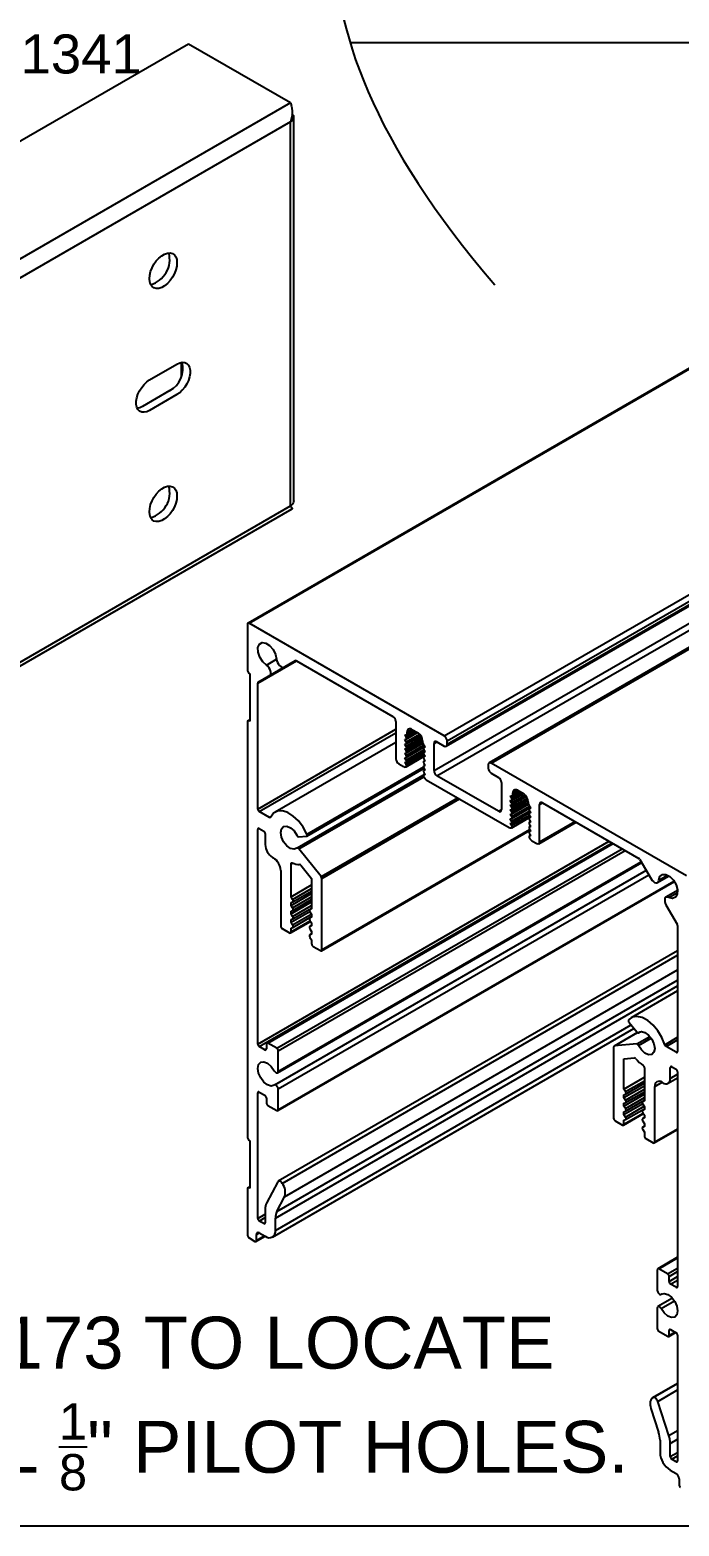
# Model space of a CAD drawing. Extents: x -3.7 to 16.1, y -12.1 to 0.
# Drawn here: x 8.12 to 11.25, y -12.12 to -4.92 of the extents above; entities that cross this region are included whole.
import ezdxf
from ezdxf import colors
from ezdxf.entities.mleader import LeaderData, LeaderLine
from ezdxf.math import Vec2, Vec3

# ---------------------------------------------------------------- set-up
doc = ezdxf.new("R2010")
doc.units = 0
doc.header["$LTSCALE"] = 0.5
doc.header["$MEASUREMENT"] = 0
for name, color, linetype in [('Dimension', 10, 'CONTINUOUS'), ('FAB DWG', 221, 'CONTINUOUS'), ('Housing', 150, 'CONTINUOUS'), ('WallMount Bracket', 190, 'CONTINUOUS')]:
    doc.layers.add(name, color=color, linetype=linetype)
doc.layers.add('Text-Unprinted', color=131, linetype='CONTINUOUS', plot=False)
doc.styles.get("Standard").update_dxf_attribs({"font": 'arial.ttf'})

msp = doc.modelspace()

# ---------------------------------------------------------------- linework, layer by layer
at = {"layer": 'Dimension', "transparency": 16777216}
msp.add_open_spline([(9.626234, -0.188676), (10.801584, -1.555626), (9.991842, -3.166314), (9.182099, -4.777003), (10.35745, -6.143953)], degree=3, dxfattribs=at)
at = {"layer": 'Housing', "linetype": 'Continuous', "lineweight": 25, "transparency": 16777216}
for p, q in [((12.941946, -5.595938), (9.168486, -7.773485)), ((9.173485, -7.77398), (12.946946, -5.596433)), ((10.113716, -8.316764), (13.887177, -6.139217)), ((10.123715, -8.366746), (13.897176, -6.189199)), ((10.127858, -8.341259), (13.901319, -6.163712)), ((10.127858, -8.357589), (13.901319, -6.180042)), ((10.06466, -8.484414), (13.838121, -6.306867)), ((10.078803, -8.508909), (13.852263, -6.331362)), ((14.103894, -6.269107), (10.330433, -8.446654)), ((10.340432, -8.447644), (14.113893, -6.270097)), ((9.166414, -7.778063), (9.166414, -8.003428)), ((10.113716, -8.316764), (9.173485, -7.77398)), ((9.215846, -8.0631), (9.402645, -7.955264)), ((9.217917, -8.058522), (9.398011, -7.954556)), ((9.25797, -7.976131), (9.306305, -7.948227)), ((9.271924, -8.027335), (9.397944, -7.954584)), ((9.34367, -7.985903), (9.397828, -7.954638)), ((9.34367, -7.985903), (9.397615, -7.954751)), ((9.402615, -7.955246), (9.866671, -8.22314)), ((9.173485, -8.015676), (9.177021, -8.017717)), ((9.177021, -8.017717), (9.177021, -8.246348)), ((9.215846, -8.669282), (9.215846, -8.0631)), ((9.217917, -8.058522), (9.271924, -8.027335)), ((9.166414, -8.248391), (9.166414, -10.252597)), ((9.177021, -8.238885), (9.168486, -8.243812)), ((9.173485, -8.244307), (9.177021, -8.242266)), ((9.177021, -8.246348), (9.173485, -8.244307)), ((9.215846, -8.669282), (9.880813, -8.285405)), ((9.880813, -8.247635), (9.880813, -8.427274)), ((9.935556, -8.298097), (9.957479, -8.285441)), ((9.957476, -8.285439), (9.987998, -8.303059)), ((9.222917, -8.681529), (9.880813, -8.301734)), ((9.880813, -8.348655), (9.298963, -8.68455)), ((9.923239, -8.313136), (9.933303, -8.310188)), ((9.929779, -8.323248), (9.923239, -8.313136)), ((9.923239, -8.335183), (9.929547, -8.333335)), ((9.929779, -8.345294), (9.923239, -8.335183)), ((9.923239, -8.357229), (9.929547, -8.355382)), ((9.929779, -8.367341), (9.923239, -8.357229)), ((9.929779, -8.323248), (9.976375, -8.296349)), ((9.929779, -8.345294), (9.994487, -8.307939)), ((9.929779, -8.367341), (10.005645, -8.323544)), ((9.929779, -8.389388), (10.009918, -8.343124)), ((9.930142, -8.355128), (10.000354, -8.314596)), ((9.930142, -8.399221), (10.010622, -8.352761)), ((9.930143, -8.333081), (9.985073, -8.30137)), ((9.930143, -8.377174), (10.00866, -8.331847)), ((9.933898, -8.309935), (9.966903, -8.290881)), ((9.935556, -8.306272), (9.96456, -8.289528)), ((9.935556, -8.306272), (9.935556, -8.298097)), ((10.009918, -8.341026), (10.009918, -8.3492)), ((10.012171, -8.355718), (10.022234, -8.370284)), ((10.06466, -8.353768), (10.078805, -8.345602)), ((10.06466, -8.484414), (10.06466, -8.353768)), ((10.078803, -8.345601), (10.113716, -8.365756)), ((10.127858, -8.357589), (10.127858, -8.341259)), ((9.923239, -8.379276), (9.929547, -8.377428)), ((9.929779, -8.389388), (9.923239, -8.379276)), ((9.923239, -8.401322), (9.929547, -8.399475)), ((9.929779, -8.411434), (9.923239, -8.401322)), ((9.923239, -8.423369), (9.929547, -8.421521)), ((9.929779, -8.433481), (9.923239, -8.423369)), ((9.929779, -8.411434), (10.016197, -8.361546)), ((9.929779, -8.433481), (10.016197, -8.383593)), ((9.929779, -8.455527), (10.016197, -8.405639)), ((9.930143, -8.421268), (10.021157, -8.368726)), ((9.930143, -8.443314), (10.021157, -8.390772)), ((9.930143, -8.465361), (10.021157, -8.412819)), ((10.021618, -8.369392), (10.015331, -8.373021)), ((10.021618, -8.391438), (10.015331, -8.395067)), ((10.021618, -8.413485), (10.015331, -8.417114)), ((10.015695, -8.372846), (10.021635, -8.369417)), ((10.022234, -8.370284), (10.015695, -8.372846)), ((10.015695, -8.394893), (10.021635, -8.391463)), ((10.022234, -8.392331), (10.015695, -8.394893)), ((10.015695, -8.416939), (10.021635, -8.41351)), ((10.022234, -8.414378), (10.015695, -8.416939)), ((10.015926, -8.383201), (10.022234, -8.392331)), ((10.015926, -8.427294), (10.022234, -8.436424)), ((10.015927, -8.405248), (10.022234, -8.414378)), ((10.021364, -8.501305), (9.404526, -8.857398)), ((9.451465, -8.799465), (10.017023, -8.472975)), ((9.452303, -8.789565), (10.013698, -8.465479)), ((9.894955, -8.451769), (9.918092, -8.465125)), ((9.923239, -8.445415), (9.929547, -8.443568)), ((9.929779, -8.455527), (9.923239, -8.445415)), ((9.927183, -8.466552), (9.929779, -8.465535)), ((10.021618, -8.435532), (10.015331, -8.439161)), ((10.021617, -8.457578), (10.015331, -8.461207)), ((10.021618, -8.479625), (10.015331, -8.483254)), ((10.021618, -8.501671), (10.015331, -8.5053)), ((10.015695, -8.438986), (10.021635, -8.435557)), ((10.022234, -8.436424), (10.015695, -8.438986)), ((10.015695, -8.461032), (10.021635, -8.457603)), ((10.022234, -8.458471), (10.015695, -8.461032)), ((10.015695, -8.483079), (10.021635, -8.47965)), ((10.022234, -8.480518), (10.015695, -8.483079)), ((10.015695, -8.505126), (10.021635, -8.501697)), ((10.022234, -8.502564), (10.015695, -8.505126)), ((10.015926, -8.449341), (10.022234, -8.458471)), ((10.015926, -8.471387), (10.022234, -8.480518)), ((10.015926, -8.493434), (10.022234, -8.502564)), ((10.32629, -8.455811), (10.32629, -8.472142)), ((11.280663, -8.990428), (10.340432, -8.447644)), ((10.340432, -8.496637), (10.375346, -8.516792)), ((9.413062, -8.861028), (10.014848, -8.513624)), ((10.015695, -8.515134), (10.018291, -8.519148)), ((10.027382, -8.528217), (10.426768, -8.758778)), ((10.375346, -8.6801), (10.078803, -8.508909)), ((10.389488, -8.541287), (10.389488, -8.671933)), ((9.520675, -8.994898), (10.178229, -8.6153)), ((9.52421, -9.00401), (10.18789, -8.620876)), ((10.431915, -8.606788), (10.441978, -8.60384)), ((10.438454, -8.6169), (10.431915, -8.606788)), ((10.431915, -8.628835), (10.438222, -8.626987)), ((10.438454, -8.638947), (10.431915, -8.628835)), ((10.438454, -8.6169), (10.48505, -8.590001)), ((10.438454, -8.638947), (10.503162, -8.601591)), ((10.438454, -8.660993), (10.514321, -8.617196)), ((10.438454, -8.68304), (10.518593, -8.636776)), ((10.438818, -8.626733), (10.493749, -8.595022)), ((10.438818, -8.64878), (10.509029, -8.608248)), ((10.438818, -8.670826), (10.517335, -8.625499)), ((10.438818, -8.692873), (10.519297, -8.646413)), ((10.442574, -8.603586), (10.475579, -8.584533)), ((10.444231, -8.591749), (10.466155, -8.579093)), ((10.444231, -8.599924), (10.473235, -8.58318)), ((10.444231, -8.599924), (10.444231, -8.591749)), ((10.466151, -8.579091), (10.496673, -8.596711)), ((10.518593, -8.634678), (10.518593, -8.642852)), ((10.573336, -8.64742), (10.58748, -8.639254)), ((10.587478, -8.639253), (11.051534, -8.907147)), ((9.27134, -8.709483), (9.222917, -8.681529)), ((9.27134, -8.709483), (9.279712, -8.70465)), ((10.375346, -8.6801), (10.389488, -8.671936)), ((10.431915, -8.650881), (10.438222, -8.649034)), ((10.438454, -8.660993), (10.431915, -8.650881)), ((10.431915, -8.672928), (10.438222, -8.67108)), ((10.438454, -8.68304), (10.431915, -8.672928)), ((10.431915, -8.694974), (10.438223, -8.693127)), ((10.438454, -8.705086), (10.431915, -8.694974)), ((10.431915, -8.717021), (10.438222, -8.715173)), ((10.438454, -8.727133), (10.431915, -8.717021)), ((10.438454, -8.705086), (10.524873, -8.655198)), ((10.438454, -8.727133), (10.524873, -8.677245)), ((10.438454, -8.749179), (10.524873, -8.699291)), ((10.438818, -8.71492), (10.529833, -8.662378)), ((10.438818, -8.736966), (10.529833, -8.684424)), ((10.438818, -8.759013), (10.529833, -8.706471)), ((10.520846, -8.64937), (10.53091, -8.663936)), ((10.530293, -8.663044), (10.524006, -8.666673)), ((10.530293, -8.707137), (10.524006, -8.710766)), ((10.530293, -8.68509), (10.524007, -8.688719)), ((10.52437, -8.666498), (10.53031, -8.663069)), ((10.53091, -8.663936), (10.52437, -8.666498)), ((10.52437, -8.688545), (10.53031, -8.685115)), ((10.53091, -8.685983), (10.52437, -8.688545)), ((10.52437, -8.710591), (10.53031, -8.707162)), ((10.53091, -8.70803), (10.52437, -8.710591)), ((10.524602, -8.676853), (10.53091, -8.685983)), ((10.524602, -8.698899), (10.53091, -8.70803)), ((10.573336, -8.827059), (10.573336, -8.64742)), ((9.215842, -8.767264), (9.222915, -8.763181)), ((9.215842, -9.801188), (9.215842, -8.767264)), ((9.222913, -8.763181), (9.244196, -8.775467)), ((9.251267, -8.787714), (9.251267, -8.840789)), ((9.522139, -9.351598), (10.528478, -8.77065)), ((9.52421, -9.347019), (10.526808, -8.768232)), ((10.431915, -8.739068), (10.438223, -8.73722)), ((10.438454, -8.749179), (10.431915, -8.739068)), ((10.435858, -8.760204), (10.438454, -8.759187)), ((10.530293, -8.75123), (10.524006, -8.754859)), ((10.530293, -8.729184), (10.524007, -8.732813)), ((10.530293, -8.773277), (10.524007, -8.776906)), ((10.52437, -8.732638), (10.53031, -8.729209)), ((10.53091, -8.730076), (10.52437, -8.732638)), ((10.52437, -8.754684), (10.53031, -8.751255)), ((10.53091, -8.752123), (10.52437, -8.754684)), ((10.52437, -8.776731), (10.53031, -8.773302)), ((10.53091, -8.77417), (10.52437, -8.776731)), ((10.524602, -8.720946), (10.53091, -8.730076)), ((10.524602, -8.742993), (10.53091, -8.752123)), ((10.524602, -8.765039), (10.53091, -8.77417)), ((10.524602, -8.787086), (10.53091, -8.796216)), ((10.569193, -8.836216), (10.748929, -8.732457)), ((10.573336, -8.827059), (10.743069, -8.729074)), ((9.215842, -9.801188), (10.908035, -8.824306)), ((9.222913, -9.813436), (10.922178, -8.832471)), ((10.924917, -8.834052), (9.258879, -9.795835)), ((9.263879, -9.796331), (10.927845, -8.835743)), ((9.306756, -9.821083), (10.970723, -8.860496)), ((9.413062, -8.803219), (9.450001, -8.799917)), ((9.520675, -8.994898), (9.413062, -8.861028)), ((10.530293, -8.795323), (10.524007, -8.798952)), ((10.52437, -8.798778), (10.53031, -8.795348)), ((10.53091, -8.796216), (10.52437, -8.798778)), ((10.52437, -8.808786), (10.526966, -8.8128)), ((10.536057, -8.821869), (10.559194, -8.835226)), ((9.286622, -8.902027), (9.290865, -8.904476)), ((9.31072, -9.939929), (11.06505, -8.927176)), ((9.313827, -9.833331), (10.984866, -8.86866)), ((9.313827, -9.933062), (11.062853, -8.92337)), ((9.375718, -8.933346), (9.382856, -8.929225)), ((9.375718, -9.092272), (9.375718, -8.933346)), ((11.056534, -8.912425), (11.110478, -9.005859)), ((11.086662, -8.964608), (9.295721, -9.998496)), ((9.313827, -10.017609), (11.099464, -8.986783)), ((9.32622, -8.965713), (9.32622, -9.232722)), ((9.423744, -8.940317), (9.474713, -9.003722)), ((9.474713, -9.003722), (9.474713, -9.149421)), ((9.52421, -9.347019), (9.52421, -9.00401)), ((11.141477, -9.023756), (11.197297, -8.991531)), ((11.147844, -9.011317), (11.189801, -8.987095)), ((9.311756, -10.121919), (11.222678, -9.018767)), ((9.313827, -10.11734), (11.221077, -9.016308)), ((9.375718, -9.092272), (9.474713, -9.035124)), ((9.375718, -9.133099), (9.474713, -9.075951)), ((9.383588, -9.104442), (9.474713, -9.051837)), ((9.384042, -9.116734), (9.474713, -9.064391)), ((11.238036, -9.062111), (11.182226, -9.094329)), ((11.196178, -9.095035), (11.238127, -9.070818)), ((9.383588, -9.104442), (9.375718, -9.092272)), ((9.375718, -9.173926), (9.474713, -9.116778)), ((9.375718, -9.120035), (9.383588, -9.116952)), ((9.375718, -9.133099), (9.375718, -9.120035)), ((9.383588, -9.145269), (9.375718, -9.133099)), ((9.383588, -9.145269), (9.474713, -9.092664)), ((9.383588, -9.186096), (9.474713, -9.133491)), ((9.384042, -9.157561), (9.474713, -9.105218)), ((9.384042, -9.198388), (9.474713, -9.146045)), ((9.474713, -9.147916), (9.466388, -9.152722)), ((9.466842, -9.152504), (9.474713, -9.14796)), ((9.474713, -9.149421), (9.466842, -9.152504)), ((11.182225, -9.130128), (11.236178, -9.223578)), ((9.373646, -9.265875), (9.469777, -9.210379)), ((9.375718, -9.160862), (9.383588, -9.157779)), ((9.375718, -9.173926), (9.375718, -9.160862)), ((9.375718, -9.214753), (9.465648, -9.162838)), ((9.383588, -9.186096), (9.375718, -9.173926)), ((9.375718, -9.201689), (9.383588, -9.198606)), ((9.375718, -9.214753), (9.375718, -9.201689)), ((9.375718, -9.261296), (9.468185, -9.207916)), ((9.383588, -9.226923), (9.375718, -9.214753)), ((9.383588, -9.226923), (9.473363, -9.175097)), ((9.384042, -9.239215), (9.474713, -9.186872)), ((9.474713, -9.188743), (9.466388, -9.193549)), ((9.466842, -9.165014), (9.474713, -9.177183)), ((9.466842, -9.193331), (9.474713, -9.188787)), ((9.474713, -9.190248), (9.466842, -9.193331)), ((9.466842, -9.205841), (9.474713, -9.21801)), ((9.474713, -9.177183), (9.474713, -9.190248)), ((9.474713, -9.21801), (9.474713, -9.231075)), ((9.333291, -9.244969), (9.368647, -9.26538)), ((9.375718, -9.242516), (9.383588, -9.239433)), ((9.375718, -9.261296), (9.375718, -9.242516)), ((9.474713, -9.22957), (9.466388, -9.234376)), ((9.474713, -9.270397), (9.466388, -9.275203)), ((9.466842, -9.234158), (9.474713, -9.229614)), ((9.474713, -9.231075), (9.466842, -9.234158)), ((9.466842, -9.246668), (9.474713, -9.258837)), ((9.466842, -9.274985), (9.474713, -9.270441)), ((9.474713, -9.271902), (9.466842, -9.274985)), ((9.466842, -9.287495), (9.474713, -9.299664)), ((9.474713, -9.258837), (9.474713, -9.271902)), ((11.238249, -9.230548), (11.238249, -9.83679)), ((11.238249, -9.351472), (9.314365, -10.462106)), ((9.474713, -9.299664), (9.474713, -9.318445)), ((9.481784, -9.330692), (9.517139, -9.351102)), ((9.333356, -10.472013), (11.238249, -9.372341)), ((9.307389, -10.60827), (11.238249, -9.493609)), ((9.344825, -10.537176), (11.238249, -9.444125)), ((9.300764, -10.638954), (11.238249, -9.520468)), ((11.238249, -9.544814), (11.013697, -9.674445)), ((9.286264, -10.730464), (11.027013, -9.725551)), ((9.300764, -10.698415), (11.014012, -9.709378)), ((11.004147, -9.697106), (11.041087, -9.743059)), ((9.306756, -9.821083), (9.263879, -9.796331)), ((11.044399, -9.746061), (10.93201, -9.810942)), ((10.933474, -9.81049), (11.044737, -9.746259)), ((11.041087, -9.800867), (11.10464, -9.764179)), ((11.049622, -9.746689), (11.057977, -9.741865)), ((11.050191, -9.746275), (11.05765, -9.741969)), ((11.050191, -9.808163), (11.111244, -9.772918)), ((11.176316, -9.80427), (11.238249, -9.768517)), ((11.182808, -9.81295), (11.238249, -9.780945)), ((9.249737, -9.82892), (9.222913, -9.813436)), ((9.249737, -9.82892), (9.256808, -9.824838)), ((9.256808, -9.800414), (9.256808, -9.824837)), ((9.313827, -9.933062), (9.313827, -9.833331)), ((10.929938, -9.81552), (10.929938, -10.158529)), ((11.041087, -9.800867), (10.933474, -9.81049)), ((10.979436, -9.87238), (11.030405, -9.867823)), ((11.231178, -9.840873), (11.182808, -9.81295)), ((11.231178, -9.840873), (11.238249, -9.836791)), ((10.979436, -10.018079), (10.979436, -9.87238)), ((11.078431, -9.916301), (11.078431, -10.075228)), ((11.202882, -9.914357), (11.209954, -9.910275)), ((11.202882, -9.967433), (11.202882, -9.914357)), ((11.209953, -9.910274), (11.231316, -9.922607)), ((11.238387, -9.934855), (11.238387, -10.968779)), ((10.979436, -10.018079), (11.078431, -9.960931)), ((10.979436, -10.058906), (11.078431, -10.001758)), ((10.987306, -10.030249), (11.078431, -9.977644)), ((10.987761, -10.04254), (11.078431, -9.990198)), ((11.127928, -10.005817), (11.163289, -9.985404)), ((11.127928, -10.272826), (11.127928, -10.005817)), ((11.163284, -9.9854), (11.167526, -9.987849)), ((11.192524, -9.990325), (11.238387, -9.963849)), ((11.202882, -9.967433), (11.238387, -9.946936)), ((9.215842, -10.036352), (9.222915, -10.032269)), ((9.215842, -10.641225), (9.215842, -10.036352)), ((9.222913, -10.032269), (9.249737, -10.047753)), ((9.256808, -10.060001), (9.256808, -10.084424)), ((9.313827, -10.11734), (9.313827, -10.017609)), ((10.987306, -10.030249), (10.979436, -10.018079)), ((10.979436, -10.099733), (11.078431, -10.042585)), ((10.979436, -10.045842), (10.987306, -10.042759)), ((10.979436, -10.058906), (10.979436, -10.045842)), ((10.987306, -10.071076), (10.979436, -10.058906)), ((10.979436, -10.086669), (10.987306, -10.083586)), ((10.979436, -10.099733), (10.979436, -10.086669)), ((10.987306, -10.071076), (11.078431, -10.018471)), ((10.987306, -10.111903), (11.078431, -10.059298)), ((10.987761, -10.083367), (11.078431, -10.031025)), ((10.987761, -10.124194), (11.078431, -10.071852)), ((11.078431, -10.073723), (11.070106, -10.078529)), ((11.07056, -10.07831), (11.078431, -10.073767)), ((11.078431, -10.075228), (11.07056, -10.07831)), ((9.263879, -10.096671), (9.306756, -10.121424)), ((10.977364, -10.191682), (11.073496, -10.136186)), ((10.979436, -10.14056), (11.069366, -10.088645)), ((10.987306, -10.111903), (10.979436, -10.099733)), ((10.979436, -10.127496), (10.987306, -10.124413)), ((10.979436, -10.14056), (10.979436, -10.127496)), ((10.979436, -10.187103), (11.071903, -10.133723)), ((10.987306, -10.15273), (10.979436, -10.14056)), ((10.987306, -10.15273), (11.077081, -10.100904)), ((10.987761, -10.165022), (11.078431, -10.112679)), ((11.078431, -10.11455), (11.070106, -10.119356)), ((11.078431, -10.155377), (11.070106, -10.160183)), ((11.07056, -10.09082), (11.078431, -10.10299)), ((11.07056, -10.119137), (11.078431, -10.114594)), ((11.078431, -10.116055), (11.07056, -10.119137)), ((11.07056, -10.131647), (11.078431, -10.143817)), ((11.07056, -10.159964), (11.078431, -10.155421)), ((11.078431, -10.156882), (11.07056, -10.159964)), ((11.078431, -10.10299), (11.078431, -10.116055)), ((11.078431, -10.143817), (11.078431, -10.156882)), ((10.937009, -10.170776), (10.972365, -10.191186)), ((10.979436, -10.168323), (10.987306, -10.16524)), ((10.979436, -10.187103), (10.979436, -10.168323)), ((11.078431, -10.196204), (11.070106, -10.20101)), ((11.07056, -10.172475), (11.078431, -10.184644)), ((11.07056, -10.200791), (11.078431, -10.196248)), ((11.078431, -10.197709), (11.07056, -10.200791)), ((11.07056, -10.213302), (11.078431, -10.225471)), ((11.078431, -10.184644), (11.078431, -10.197709)), ((11.078431, -10.225471), (11.078431, -10.244252)), ((11.125857, -10.277404), (11.238387, -10.212442)), ((11.127928, -10.272826), (11.238387, -10.209059)), ((9.173485, -10.264844), (9.177021, -10.266885)), ((9.177021, -10.266885), (9.177021, -10.495516)), ((11.085502, -10.256499), (11.120857, -10.276909)), ((9.166414, -10.497559), (9.166414, -10.722924)), ((9.177021, -10.488053), (9.168486, -10.49298)), ((9.173485, -10.493475), (9.177021, -10.491434)), ((9.177021, -10.495516), (9.173485, -10.493475)), ((9.311548, -10.465127), (9.257892, -10.567025)), ((9.307389, -10.60827), (9.344825, -10.537176)), ((9.215842, -10.641225), (9.251267, -10.620775)), ((9.222913, -10.653473), (9.251267, -10.637105)), ((9.244196, -10.665759), (9.222913, -10.653473)), ((9.244196, -10.665759), (9.251267, -10.661677)), ((9.251267, -10.597708), (9.251267, -10.661676)), ((9.300764, -10.698415), (9.300764, -10.638954)), ((9.173485, -10.735171), (9.201769, -10.7515)), ((9.206769, -10.751995), (9.250667, -10.726653)), ((9.20884, -10.718837), (9.222985, -10.710672)), ((9.20884, -10.747416), (9.20884, -10.718837)), ((9.20884, -10.747416), (9.247738, -10.724961)), ((9.222983, -10.710671), (9.251267, -10.726999)), ((11.238387, -10.827749), (11.142393, -10.883165)), ((11.147393, -10.88366), (11.238387, -10.83113)), ((11.19027, -10.908413), (11.238387, -10.880635)), ((11.140322, -10.887744), (11.140322, -10.987475)), ((11.19027, -10.908413), (11.147393, -10.88366)), ((11.197341, -10.92066), (11.238387, -10.896965)), ((11.197341, -10.945083), (11.197341, -10.92066)), ((11.197341, -10.945083), (11.238387, -10.921388)), ((11.204413, -10.957331), (11.238387, -10.937718)), ((11.158428, -11.006589), (11.163741, -11.003522)), ((11.15894, -11.006249), (11.163471, -11.003634)), ((11.231316, -10.972862), (11.204413, -10.957331)), ((11.231316, -10.972862), (11.238387, -10.96878)), ((11.140322, -11.072022), (11.140322, -11.171754)), ((11.213137, -11.024913), (11.143429, -11.065155)), ((11.15894, -11.074744), (11.222785, -11.037887)), ((11.147393, -11.184001), (11.19027, -11.208754)), ((11.19527, -11.209249), (11.228497, -11.190067)), ((11.197341, -11.180247), (11.204414, -11.176164)), ((11.197341, -11.20467), (11.197341, -11.180247)), ((11.197341, -11.20467), (11.225567, -11.188376)), ((11.204413, -11.176164), (11.231316, -11.191695)), ((11.238387, -11.203942), (11.238387, -11.808816)), ((11.238387, -11.435671), (11.117769, -11.505302)), ((11.120793, -11.503878), (11.238387, -11.435992)), ((11.142601, -11.522171), (11.238387, -11.466875)), ((11.196257, -11.686019), (11.142601, -11.522171)), ((11.109323, -11.555799), (11.146759, -11.670116)), ((11.196257, -11.686019), (11.238387, -11.661697)), ((11.153384, -11.708449), (11.153384, -11.76791)), ((11.202882, -11.724352), (11.238387, -11.703855)), ((11.202882, -11.788319), (11.202882, -11.724352)), ((11.202882, -11.788319), (11.238387, -11.767822)), ((11.209953, -11.800566), (11.238387, -11.784151)), ((11.231316, -11.812899), (11.209953, -11.800566)), ((11.231316, -11.812899), (11.238387, -11.808817)), ((11.202882, -11.853642), (11.231166, -11.86997)), ((11.245308, -11.894465), (11.245308, -11.923044))]:
    msp.add_line(p, q, dxfattribs=at)
at = {"layer": 'Housing', "transparency": 16777216}
msp.add_lwpolyline([(14.910877, -4.979556), (9.660877, -4.979556)], dxfattribs=at)
at = {"layer": 'Housing', "linetype": 'Continuous', "lineweight": 25, "transparency": 16777216, "flags": 128}
for points in [[(9.25797, -7.976131), (9.240018, -7.959842), (9.225665, -7.937767), (9.217354, -7.913662), (9.216501, -7.891631), (9.22325, -7.875424), (9.236452, -7.8678), (9.253861, -7.870056), (9.272513, -7.881809), (9.289232, -7.901058), (9.301174, -7.924526), (9.306305, -7.948219)], [(9.271924, -8.027335), (9.275664, -8.023724), (9.277844, -8.018229), (9.278288, -8.011296), (9.276959, -8.003487), (9.273965, -7.995435), (9.26955, -7.987792), (9.26407, -7.981179), (9.25797, -7.976131)], [(9.306305, -7.948219), (9.307627, -7.956026), (9.310614, -7.964078), (9.315025, -7.971724), (9.320502, -7.978342), (9.3266, -7.983397), (9.332826, -7.986479), (9.338674, -7.987337), (9.34367, -7.985903)], [(9.929547, -8.333335), (9.930468, -8.33286), (9.931172, -8.332047), (9.931623, -8.330938), (9.931798, -8.329588), (9.931689, -8.328066), (9.931301, -8.326447), (9.930653, -8.324814), (9.929779, -8.323248)], [(9.929547, -8.355382), (9.930468, -8.354906), (9.931172, -8.354094), (9.931623, -8.352984), (9.931798, -8.351635), (9.931689, -8.350112), (9.9313, -8.348494), (9.930653, -8.34686), (9.929779, -8.345294)], [(9.929547, -8.377428), (9.930468, -8.376953), (9.931172, -8.37614), (9.931623, -8.375031), (9.931798, -8.373681), (9.931689, -8.372159), (9.931301, -8.370541), (9.930653, -8.368907), (9.929779, -8.367341)], [(9.929547, -8.399475), (9.930468, -8.398999), (9.931172, -8.398187), (9.931623, -8.397078), (9.931798, -8.395728), (9.931688, -8.394206), (9.9313, -8.392587), (9.930653, -8.390954), (9.929779, -8.389388)], [(9.929547, -8.421521), (9.930468, -8.421046), (9.931172, -8.420233), (9.931623, -8.419124), (9.931798, -8.417775), (9.931689, -8.416252), (9.931301, -8.414634), (9.930653, -8.413), (9.929779, -8.411434)], [(10.015695, -8.372846), (10.014821, -8.373403), (10.014173, -8.374289), (10.013785, -8.375459), (10.013676, -8.376856), (10.013851, -8.378407), (10.014302, -8.380037), (10.015005, -8.381662), (10.015926, -8.383201)], [(10.015695, -8.394893), (10.014821, -8.395449), (10.014173, -8.396335), (10.013785, -8.397506), (10.013676, -8.398902), (10.013851, -8.400454), (10.014302, -8.402084), (10.015005, -8.403709), (10.015927, -8.405248)], [(10.015695, -8.416939), (10.014821, -8.417496), (10.014173, -8.418382), (10.013785, -8.419552), (10.013676, -8.420949), (10.013851, -8.422501), (10.014302, -8.42413), (10.015005, -8.425755), (10.015926, -8.427294)], [(9.929547, -8.443568), (9.930468, -8.443093), (9.931172, -8.44228), (9.931623, -8.441171), (9.931798, -8.439821), (9.931689, -8.438299), (9.931301, -8.43668), (9.930653, -8.435047), (9.929779, -8.433481)], [(9.929779, -8.465535), (9.930631, -8.465), (9.93127, -8.464153), (9.931666, -8.463034), (9.9318, -8.461698), (9.931666, -8.460207), (9.93127, -8.458631), (9.930631, -8.457047), (9.929779, -8.455527)], [(10.015695, -8.438986), (10.014821, -8.439543), (10.014173, -8.440429), (10.013785, -8.441599), (10.013676, -8.442995), (10.013851, -8.444547), (10.014302, -8.446177), (10.015005, -8.447802), (10.015926, -8.449341)], [(10.015695, -8.461032), (10.014821, -8.461589), (10.014173, -8.462475), (10.013785, -8.463646), (10.013676, -8.465042), (10.013851, -8.466594), (10.014302, -8.468223), (10.015005, -8.469848), (10.015926, -8.471387)], [(10.015695, -8.483079), (10.014821, -8.483636), (10.014173, -8.484522), (10.013785, -8.485692), (10.013676, -8.487089), (10.013851, -8.488641), (10.014302, -8.49027), (10.015005, -8.491895), (10.015926, -8.493434)], [(10.015695, -8.505126), (10.014843, -8.505661), (10.014204, -8.506508), (10.013808, -8.507627), (10.013674, -8.508963), (10.013808, -8.510454), (10.014204, -8.51203), (10.014843, -8.513615), (10.015695, -8.515134)], [(10.438222, -8.626987), (10.439143, -8.626512), (10.439847, -8.625699), (10.440298, -8.62459), (10.440473, -8.62324), (10.440364, -8.621718), (10.439976, -8.620099), (10.439328, -8.618466), (10.438454, -8.6169)], [(10.438222, -8.649034), (10.439144, -8.648558), (10.439847, -8.647746), (10.440298, -8.646637), (10.440473, -8.645287), (10.440364, -8.643765), (10.439976, -8.642146), (10.439328, -8.640513), (10.438454, -8.638947)], [(9.277833, -8.708299), (9.277358, -8.709078), (9.276757, -8.709693), (9.276041, -8.710131), (9.275226, -8.710383), (9.274328, -8.710443), (9.273368, -8.71031), (9.272365, -8.709988), (9.27134, -8.709483)], [(9.452303, -8.789565), (9.434489, -8.75644), (9.41209, -8.726901), (9.386692, -8.703037), (9.360091, -8.686539), (9.334171, -8.678574), (9.310766, -8.679705), (9.291533, -8.689853), (9.277833, -8.708299)], [(10.438222, -8.67108), (10.439143, -8.670605), (10.439847, -8.669792), (10.440298, -8.668683), (10.440473, -8.667334), (10.440364, -8.665811), (10.439976, -8.664193), (10.439328, -8.662559), (10.438454, -8.660993)], [(10.438222, -8.715173), (10.439143, -8.714698), (10.439847, -8.713885), (10.440298, -8.712776), (10.440473, -8.711427), (10.440364, -8.709904), (10.439976, -8.708286), (10.439328, -8.706652), (10.438454, -8.705086)], [(10.438223, -8.693127), (10.439144, -8.692652), (10.439847, -8.691839), (10.440298, -8.69073), (10.440473, -8.68938), (10.440364, -8.687858), (10.439976, -8.686239), (10.439328, -8.684606), (10.438454, -8.68304)], [(10.52437, -8.666498), (10.523496, -8.667055), (10.522848, -8.667941), (10.52246, -8.669111), (10.522351, -8.670507), (10.522526, -8.672059), (10.522977, -8.673689), (10.523681, -8.675314), (10.524602, -8.676853)], [(10.52437, -8.688545), (10.523496, -8.689101), (10.522849, -8.689987), (10.52246, -8.691158), (10.522351, -8.692554), (10.522526, -8.694106), (10.522977, -8.695735), (10.523681, -8.69736), (10.524602, -8.698899)], [(10.52437, -8.710591), (10.523496, -8.711148), (10.522848, -8.712034), (10.52246, -8.713204), (10.522351, -8.714601), (10.522526, -8.716153), (10.522977, -8.717782), (10.523681, -8.719407), (10.524602, -8.720946)], [(9.403957, -8.857812), (9.390324, -8.863213), (9.373225, -8.85918), (9.355535, -8.84639), (9.340227, -8.826995), (9.329876, -8.804254), (9.32622, -8.781991), (9.329876, -8.763949), (9.340227, -8.75316), (9.355535, -8.751439), (9.373225, -8.759074), (9.390324, -8.774783), (9.403957, -8.795924)], [(9.450001, -8.799917), (9.451178, -8.799612), (9.452156, -8.798936), (9.452894, -8.797916), (9.45336, -8.796596), (9.453535, -8.795031), (9.453412, -8.793288), (9.452995, -8.79144), (9.452303, -8.789565)], [(10.438223, -8.73722), (10.439144, -8.736745), (10.439847, -8.735932), (10.440298, -8.734823), (10.440473, -8.733473), (10.440364, -8.731951), (10.439976, -8.730332), (10.439328, -8.728699), (10.438454, -8.727133)], [(10.438454, -8.759187), (10.439306, -8.758652), (10.439945, -8.757805), (10.440341, -8.756686), (10.440475, -8.75535), (10.440341, -8.753859), (10.439945, -8.752283), (10.439306, -8.750698), (10.438454, -8.749179)], [(10.52437, -8.732638), (10.523496, -8.733195), (10.522849, -8.73408), (10.52246, -8.735251), (10.522351, -8.736647), (10.522526, -8.738199), (10.522977, -8.739829), (10.523681, -8.741454), (10.524602, -8.742993)], [(10.52437, -8.754684), (10.523496, -8.755241), (10.522848, -8.756127), (10.52246, -8.757298), (10.522351, -8.758694), (10.522526, -8.760246), (10.522977, -8.761875), (10.523681, -8.7635), (10.524602, -8.765039)], [(10.52437, -8.776731), (10.523496, -8.777288), (10.522849, -8.778174), (10.52246, -8.779344), (10.522351, -8.780741), (10.522526, -8.782292), (10.522977, -8.783922), (10.523681, -8.785547), (10.524602, -8.787086)], [(9.413062, -8.861028), (9.411916, -8.859754), (9.410694, -8.85868), (9.409435, -8.857842), (9.408179, -8.857265), (9.406966, -8.856969), (9.405835, -8.856963), (9.404821, -8.857247), (9.403957, -8.857812)], [(10.52437, -8.798778), (10.523518, -8.799313), (10.522879, -8.80016), (10.522483, -8.801279), (10.522349, -8.802615), (10.522483, -8.804106), (10.522879, -8.805682), (10.523518, -8.807267), (10.52437, -8.808786)], [(9.375718, -8.933346), (9.375833, -8.931942), (9.376176, -8.930718), (9.376735, -8.929713), (9.377492, -8.928961), (9.378422, -8.928485), (9.379495, -8.928301), (9.380676, -8.928416), (9.381925, -8.928825)], [(11.110478, -9.005859), (11.115475, -9.013062), (11.121323, -9.018956), (11.127548, -9.023062), (11.133647, -9.025048), (11.139123, -9.024753), (11.143534, -9.0222), (11.146522, -9.017597), (11.147844, -9.011317)], [(11.147844, -9.011317), (11.152975, -8.993548), (11.164916, -8.983867), (11.181636, -8.983923), (11.200288, -8.993704), (11.217696, -9.011548), (11.230899, -9.034415), (11.237648, -9.058414), (11.236794, -9.07946), (11.228484, -9.093969), (11.214131, -9.099473), (11.196178, -9.095035)], [(9.383588, -9.116952), (9.384653, -9.116282), (9.385451, -9.115224), (9.385946, -9.113826), (9.386114, -9.112155), (9.385946, -9.110291), (9.385451, -9.108322), (9.384653, -9.106341), (9.383588, -9.104442)], [(9.383588, -9.157779), (9.384653, -9.157109), (9.385451, -9.156051), (9.385946, -9.154653), (9.386114, -9.152982), (9.385946, -9.151118), (9.385451, -9.149149), (9.384653, -9.147168), (9.383588, -9.145269)], [(11.196178, -9.095035), (11.190079, -9.09304), (11.184599, -9.093327), (11.180183, -9.095871), (11.17719, -9.100467), (11.175861, -9.106742), (11.176304, -9.114187), (11.178485, -9.122199), (11.182225, -9.130128)], [(9.383588, -9.198606), (9.384653, -9.197936), (9.385451, -9.196878), (9.385946, -9.19548), (9.386114, -9.193809), (9.385946, -9.191945), (9.385451, -9.189976), (9.384653, -9.187995), (9.383588, -9.186096)], [(9.466842, -9.152504), (9.465778, -9.153173), (9.464979, -9.154232), (9.464484, -9.15563), (9.464316, -9.1573), (9.464484, -9.159164), (9.464979, -9.161134), (9.465778, -9.163115), (9.466842, -9.165014)], [(9.466842, -9.193331), (9.465778, -9.194), (9.464979, -9.195059), (9.464484, -9.196457), (9.464316, -9.198127), (9.464484, -9.199992), (9.464979, -9.201961), (9.465778, -9.203942), (9.466842, -9.205841)], [(9.383588, -9.239433), (9.384653, -9.238764), (9.385451, -9.237705), (9.385946, -9.236307), (9.386114, -9.234636), (9.385946, -9.232772), (9.385451, -9.230803), (9.384653, -9.228822), (9.383588, -9.226923)], [(9.466842, -9.234158), (9.465778, -9.234827), (9.464979, -9.235886), (9.464484, -9.237284), (9.464316, -9.238954), (9.464484, -9.240819), (9.464979, -9.242788), (9.465778, -9.244769), (9.466842, -9.246668)], [(9.466842, -9.274985), (9.465778, -9.275654), (9.464979, -9.276713), (9.464484, -9.278111), (9.464316, -9.279782), (9.464484, -9.281646), (9.464979, -9.283615), (9.465778, -9.285596), (9.466842, -9.287495)], [(11.176316, -9.80427), (11.162616, -9.770006), (11.143383, -9.737652), (11.119978, -9.709498), (11.094058, -9.687537), (11.067457, -9.673322), (11.042058, -9.667861), (11.019659, -9.67154), (11.001846, -9.684097)], [(11.041087, -9.743059), (11.042232, -9.744333), (11.043454, -9.745407), (11.044713, -9.746245), (11.045969, -9.746822), (11.047182, -9.747117), (11.048314, -9.747124), (11.049328, -9.74684), (11.050191, -9.746275)], [(11.050191, -9.746275), (11.063824, -9.740874), (11.080923, -9.744907), (11.098613, -9.757697), (11.113921, -9.777092), (11.124273, -9.799833), (11.127928, -9.822095), (11.124273, -9.840138), (11.113921, -9.850927), (11.098613, -9.852648), (11.080923, -9.845013), (11.063824, -9.829304), (11.050191, -9.808163)], [(9.295209, -9.998835), (9.280779, -10.003275), (9.263161, -9.998287), (9.245198, -9.984675), (9.22979, -9.964636), (9.219424, -9.941404), (9.215772, -9.918729), (9.219424, -9.900271), (9.22979, -9.889008), (9.245198, -9.886759), (9.263161, -9.893886), (9.280779, -9.909239), (9.295209, -9.93034)], [(9.295209, -9.93034), (9.297651, -9.934148), (9.300602, -9.937296), (9.303792, -9.939499), (9.30693, -9.940555), (9.309729, -9.940367), (9.311934, -9.938953), (9.313343, -9.936441), (9.313827, -9.933062)], [(9.313827, -10.017609), (9.313343, -10.013671), (9.311934, -10.009533), (9.309729, -10.005573), (9.30693, -10.002153), (9.303792, -9.999586), (9.300602, -9.998106), (9.297651, -9.997847), (9.295209, -9.998835)], [(10.987306, -10.042759), (10.988371, -10.042089), (10.98917, -10.04103), (10.989665, -10.039633), (10.989832, -10.037962), (10.989665, -10.036098), (10.98917, -10.034129), (10.988371, -10.032148), (10.987306, -10.030249)], [(10.987306, -10.083586), (10.988371, -10.082916), (10.98917, -10.081857), (10.989665, -10.08046), (10.989832, -10.078789), (10.989665, -10.076925), (10.98917, -10.074956), (10.988371, -10.072975), (10.987306, -10.071076)], [(11.07056, -10.07831), (11.069496, -10.07898), (11.068697, -10.080039), (11.068202, -10.081437), (11.068034, -10.083107), (11.068202, -10.084971), (11.068697, -10.086941), (11.069496, -10.088922), (11.07056, -10.09082)], [(10.987306, -10.124413), (10.988371, -10.123743), (10.98917, -10.122684), (10.989665, -10.121287), (10.989832, -10.119616), (10.989665, -10.117752), (10.98917, -10.115783), (10.988371, -10.113802), (10.987306, -10.111903)], [(10.987306, -10.16524), (10.988371, -10.16457), (10.98917, -10.163511), (10.989665, -10.162114), (10.989832, -10.160443), (10.989665, -10.158579), (10.98917, -10.15661), (10.988371, -10.154629), (10.987306, -10.15273)], [(11.07056, -10.119137), (11.069496, -10.119807), (11.068697, -10.120866), (11.068202, -10.122264), (11.068034, -10.123934), (11.068202, -10.125798), (11.068697, -10.127768), (11.069496, -10.129749), (11.07056, -10.131647)], [(11.07056, -10.159964), (11.069496, -10.160634), (11.068697, -10.161693), (11.068202, -10.163091), (11.068034, -10.164761), (11.068202, -10.166625), (11.068697, -10.168595), (11.069496, -10.170576), (11.07056, -10.172475)], [(11.07056, -10.200791), (11.069496, -10.201461), (11.068697, -10.20252), (11.068202, -10.203918), (11.068034, -10.205588), (11.068202, -10.207452), (11.068697, -10.209422), (11.069496, -10.211403), (11.07056, -10.213302)], [(9.333356, -10.472013), (9.330657, -10.468434), (9.327632, -10.465425), (9.324438, -10.463139), (9.321241, -10.461697), (9.318205, -10.461171), (9.315488, -10.46159), (9.31323, -10.462932), (9.311548, -10.465127)], [(11.140322, -10.987475), (11.140806, -10.991413), (11.142215, -10.995551), (11.14442, -10.999511), (11.147219, -11.002931), (11.150357, -11.005498), (11.153547, -11.006978), (11.156498, -11.007237), (11.15894, -11.006249)], [(11.15894, -11.006249), (11.17337, -11.001809), (11.190988, -11.006797), (11.208951, -11.020409), (11.224359, -11.040448), (11.234726, -11.06368), (11.238377, -11.086355), (11.234726, -11.104813), (11.224359, -11.116076), (11.208951, -11.118325), (11.190988, -11.111198), (11.17337, -11.095845), (11.15894, -11.074744)], [(11.15894, -11.074744), (11.156498, -11.070937), (11.153547, -11.067788), (11.150357, -11.065585), (11.147219, -11.064529), (11.14442, -11.064717), (11.142215, -11.066132), (11.140806, -11.068643), (11.140322, -11.072022)], [(11.120793, -11.503878), (11.115785, -11.50661), (11.111644, -11.510716), (11.108482, -11.516083), (11.106386, -11.522566), (11.10541, -11.52999), (11.105583, -11.538153), (11.106899, -11.546835), (11.109323, -11.555799)], [(11.142601, -11.522171), (11.140919, -11.518034), (11.138661, -11.514085), (11.135943, -11.510529), (11.132908, -11.50755), (11.12971, -11.505301), (11.126516, -11.503898), (11.123492, -11.503416), (11.120793, -11.503878)]]:
    msp.add_lwpolyline(points, dxfattribs=at)
at = {"layer": 'Housing', "linetype": 'Continuous', "lineweight": 25, "transparency": 16777216}
for centre, radius, start, end in [((9.170725, -7.777364), 0.004367, 50.7967148, 189.214037), ((9.399686, -7.959335), 0.00503, 54.3818371, 114.3138905), ((9.181766, -8.00273), 0.015368, 182.6054785, 237.3945217), ((9.220853, -8.062607), 0.005031, 125.6980385, 185.620379), ((9.170725, -8.247691), 0.004367, 50.7967148, 189.214037), ((9.850109, -8.249032), 0.030736, 2.6054785, 57.3945217), ((9.948919, -8.295929), 0.013538, 50.7966117, 189.213411), ((9.931881, -8.306765), 0.003707, 292.5511445, 7.6412144), ((9.962327, -8.343191), 0.047641, 2.6054128, 57.394526), ((10.021899, -8.348708), 0.011991, 182.3554402, 215.7764675), ((10.073282, -8.352369), 0.008734, 50.7967148, 189.214037), ((10.097154, -8.342656), 0.030736, 2.6054785, 57.3945217), ((10.119237, -8.358988), 0.008734, 230.7967148, 9.214037), ((9.911517, -8.425877), 0.030736, 182.6054785, 237.3945217), ((9.924134, -8.456302), 0.010694, 235.5960633, 286.561275), ((10.095365, -8.483017), 0.030736, 182.6054785, 237.3945217), ((10.334912, -8.454412), 0.008734, 50.7967148, 189.214037), ((10.356995, -8.470745), 0.030736, 182.6054785, 237.3945217), ((10.04209, -8.504383), 0.028007, 211.8165235, 238.321165), ((10.358784, -8.542684), 0.030736, 2.6054785, 57.3945217), ((10.440557, -8.600417), 0.003707, 292.5511854, 7.6415761), ((10.457594, -8.589581), 0.013538, 50.7966895, 189.2138806), ((10.471002, -8.636843), 0.047641, 2.6054785, 57.3945217), ((10.530574, -8.64236), 0.011991, 182.3555136, 215.776459), ((10.581958, -8.646021), 0.008734, 50.7967148, 189.214037), ((9.231199, -8.668583), 0.015368, 182.6054785, 237.3945217), ((10.380866, -8.673332), 0.008734, 230.7967148, 9.214037), ((9.220153, -8.766565), 0.004367, 50.7967148, 189.214037), ((9.235915, -8.788413), 0.015368, 2.6054785, 57.3945217), ((10.43281, -8.749954), 0.010694, 235.5957653, 286.563203), ((9.328028, -8.837296), 0.07684, 182.6054785, 237.3945217), ((9.414508, -8.792086), 0.011227, 199.988885, 262.5982666), ((10.550765, -8.798035), 0.028007, 211.8166079, 238.3211729), ((10.564715, -8.828457), 0.008734, 230.7967148, 9.214037), ((9.249459, -8.969206), 0.07684, 2.6054785, 57.3945217), ((9.415625, -8.855859), 0.080373, 245.2098225, 270.8906537), ((11.043899, -8.919387), 0.014426, 28.8556316, 58.0453304), ((9.415978, -8.945535), 0.009356, 33.8978611, 84.4975467), ((9.508877, -9.004717), 0.015349, 2.6392801, 39.7720698), ((9.341572, -9.232023), 0.015368, 182.6054785, 237.3945217), ((9.371407, -9.261996), 0.004367, 230.7967148, 9.214037), ((11.22383, -9.23104), 0.014428, 1.9564845, 31.1437197), ((9.490065, -9.317746), 0.015368, 182.6054785, 237.3945217), ((9.519899, -9.347718), 0.004367, 230.7967148, 9.214037), ((11.012048, -9.689), 0.011319, 154.333175, 225.7334446), ((9.261118, -9.799715), 0.004367, 50.7967148, 189.214037), ((9.231194, -9.80049), 0.015368, 182.6054785, 237.3945217), ((9.252497, -9.825536), 0.004367, 230.7967148, 9.214037), ((9.298475, -9.834029), 0.015368, 2.6054785, 57.3945217), ((10.934279, -9.814813), 0.004398, 100.5467789, 189.2518791), ((11.029928, -9.876745), 0.008935, 34.7010885, 86.9408023), ((11.186642, -9.74826), 0.193747, 219.5612186, 233.803417), ((11.039641, -9.812001), 0.011227, 19.9888887, 82.5982623), ((11.19125, -9.799867), 0.01557, 196.4266881, 237.1693657), ((11.233939, -9.837489), 0.004367, 230.7967148, 9.214037), ((11.062863, -9.917077), 0.015588, 2.8540144, 53.0928597), ((11.207192, -9.913658), 0.004367, 50.7967148, 189.214037), ((11.223035, -9.935553), 0.015368, 2.6054785, 57.3945217), ((11.149482, -10.002321), 0.021835, 50.7967148, 189.214037), ((11.181328, -9.970929), 0.021835, 230.7967148, 9.214037), ((9.220153, -10.035653), 0.004367, 50.7967148, 189.214037), ((9.241455, -10.060699), 0.015368, 2.6054785, 57.3945217), ((9.27216, -10.083725), 0.015368, 182.6054785, 237.3945217), ((9.309516, -10.11804), 0.004367, 230.7967148, 9.214037), ((10.945291, -10.15783), 0.015368, 182.6054785, 237.3945217), ((10.975125, -10.187802), 0.004367, 230.7967148, 9.214037), ((9.181766, -10.251898), 0.015368, 182.6054785, 237.3945217), ((11.093783, -10.243553), 0.015368, 182.6054785, 237.3945217), ((11.123618, -10.273525), 0.004367, 230.7967148, 9.214037), ((9.170725, -10.496859), 0.004367, 50.7967148, 189.214037), ((9.277799, -10.515382), 0.07048, 341.9881703, 37.9766084), ((9.317267, -10.595902), 0.066025, 154.0641215, 181.56823), ((9.231194, -10.640527), 0.015368, 182.6054785, 237.3945217), ((9.246956, -10.662375), 0.004367, 230.7967148, 9.214037), ((9.366765, -10.637147), 0.066025, 154.0641229, 181.5682286), ((9.181766, -10.722225), 0.015368, 182.6054785, 237.3945217), ((9.217462, -10.717439), 0.008734, 50.7967148, 189.214037), ((9.270589, -10.70331), 0.03057, 230.7967148, 9.214037), ((9.20453, -10.748116), 0.004367, 230.7967148, 9.214037), ((11.144633, -10.887044), 0.004367, 50.7967148, 189.214037), ((11.181989, -10.921359), 0.015368, 2.6054785, 57.3945217), ((11.212694, -10.944385), 0.015368, 182.6054785, 237.3945217), ((11.234077, -10.969478), 0.004367, 230.7967148, 9.214037), ((11.155674, -11.171055), 0.015368, 182.6054785, 237.3945217), ((11.193031, -11.205369), 0.004367, 230.7967148, 9.214037), ((11.201652, -11.179548), 0.004367, 50.7967148, 189.214037), ((11.223035, -11.204641), 0.015368, 2.6054785, 57.3945217), ((11.028719, -11.710256), 0.124679, 0.830302, 18.7806386), ((11.078216, -11.726158), 0.124679, 0.830302, 18.7806384), ((11.260849, -11.76302), 0.107576, 182.6054785, 237.3945217), ((11.218234, -11.78762), 0.015368, 182.605479, 237.3945216), ((11.234077, -11.809515), 0.004367, 230.7967148, 9.214037), ((11.214604, -11.895862), 0.030736, 2.6054785, 57.3945217), ((11.26066, -11.922345), 0.015368, 182.6054785, 237.3945217)]:
    msp.add_arc(centre, radius, start, end, dxfattribs=at)
at = {"layer": 'Text-Unprinted', "transparency": 16777216}
msp.add_lwpolyline([(0, 0), (15.880087, 0), (15.880087, -12.122717), (0, -12.122717)], close=True, dxfattribs=at)
at = {"layer": 'WallMount Bracket', "linetype": 'Continuous', "lineweight": 25, "transparency": 16777216}
for p, q in [((8.88201, -4.984879), (5.278877, -7.06441)), ((9.372884, -5.268185), (8.88201, -4.984879)), ((9.372884, -5.268185), (5.769751, -7.347716)), ((9.372884, -5.359298), (5.848664, -7.393284)), ((9.372884, -7.209195), (9.372884, -5.359298)), ((9.389227, -7.186521), (9.389227, -5.336427)), ((8.693531, -6.602834), (8.826114, -6.526314)), ((8.848211, -6.58318), (8.848211, -6.518134)), ((8.792314, -6.653802), (8.659731, -6.730322)), ((8.826114, -6.67331), (8.693531, -6.749829)), ((5.817365, -9.280128), (9.38105, -7.223364)), ((5.848664, -9.243182), (9.372884, -7.209195))]:
    msp.add_line(p, q, dxfattribs=at)
at = {"layer": 'WallMount Bracket', "linetype": 'Continuous', "lineweight": 25, "transparency": 16777216, "flags": 128}
for points in [[(8.693354, -6.114992), (8.694807, -6.098194), (8.699101, -6.080453), (8.706049, -6.062545), (8.715346, -6.045253), (8.726588, -6.029332), (8.739283, -6.015478), (8.752874, -6.004297), (8.76677, -5.996277), (8.780362, -5.991769), (8.793056, -5.99097), (8.804298, -5.993915), (8.813596, -6.000475), (8.820544, -6.010363), (8.824838, -6.023147), (8.82629, -6.038269), (8.824838, -6.055067), (8.820544, -6.072808), (8.813596, -6.090716), (8.804298, -6.108009), (8.793056, -6.12393), (8.780362, -6.137783), (8.76677, -6.148965), (8.752874, -6.156984), (8.739283, -6.161492), (8.726588, -6.162291), (8.715346, -6.159347), (8.706049, -6.152787), (8.699101, -6.142899), (8.694807, -6.130114), (8.693354, -6.114992)], [(8.826114, -6.526314), (8.839345, -6.520284), (8.851998, -6.517729), (8.86352, -6.518762), (8.873407, -6.523337), (8.881227, -6.531255), (8.886638, -6.542168), (8.889405, -6.555601), (8.889405, -6.570967), (8.886638, -6.587593), (8.881227, -6.604752), (8.873407, -6.621696), (8.86352, -6.637684), (8.851998, -6.652016), (8.839345, -6.664067), (8.826114, -6.67331)], [(8.693531, -6.749829), (8.6803, -6.75586), (8.667646, -6.758414), (8.656125, -6.757381), (8.646238, -6.752806), (8.638418, -6.744889), (8.633006, -6.733975), (8.63024, -6.720542), (8.63024, -6.705177), (8.633006, -6.688551), (8.638418, -6.671391), (8.646238, -6.654447), (8.656125, -6.638459), (8.667646, -6.624127), (8.6803, -6.612076), (8.693531, -6.602834)], [(8.659731, -6.730322), (8.6465, -6.736352), (8.634934, -6.738824)], [(8.693354, -7.237875), (8.694807, -7.221076), (8.699101, -7.203335), (8.706049, -7.185427), (8.715346, -7.168135), (8.726588, -7.152214), (8.739283, -7.13836), (8.752874, -7.127179), (8.76677, -7.119159), (8.780362, -7.114651), (8.793056, -7.113852), (8.804298, -7.116797), (8.813596, -7.123357), (8.820544, -7.133245), (8.824838, -7.146029), (8.82629, -7.161151), (8.824838, -7.17795), (8.820544, -7.195691), (8.813596, -7.213599), (8.804298, -7.230891), (8.793056, -7.246812), (8.780362, -7.260666), (8.76677, -7.271847), (8.752874, -7.279867), (8.739283, -7.284374), (8.726588, -7.285174), (8.715346, -7.282229), (8.706049, -7.275669), (8.699101, -7.265781), (8.694807, -7.252996), (8.693354, -7.237875)]]:
    msp.add_lwpolyline(points, dxfattribs=at)
at = {"layer": 'WallMount Bracket', "linetype": 'Continuous', "lineweight": 25, "transparency": 16777216}
for centre, radius, start, end in [((8.668184, -6.023742), 0.123048, 284.5402231, 15.4774037), ((8.732835, -6.547554), 0.121763, 299.2403922, 14.1384341), ((8.668184, -7.146624), 0.123048, 284.5402231, 15.4774037)]:
    msp.add_arc(centre, radius, start, end, dxfattribs=at)
for points, knots in [([(9.372884, -5.268185), (9.374778, -5.273108), (9.376634, -5.279111), (9.379617, -5.29307), (9.380691, -5.30076), (9.381422, -5.317326), (9.381066, -5.325825), (9.37842, -5.343064), (9.376202, -5.351362), (9.372884, -5.359298)], [0, 0, 0, 0, 0.25, 0.25, 0.5, 0.5, 0.75, 0.75, 1, 1, 1, 1]), ([(9.372884, -5.359298), (9.377479, -5.356102), (9.38667, -5.349711), (9.390316, -5.337404), (9.388026, -5.327345), (9.382035, -5.32285), (9.380386, -5.321613)], [0, 0, 0, 0, 0.29587619, 0.59175238, 0.88762857, 1, 1, 1, 1]), ([(9.389227, -7.185606), (9.389227, -7.189958), (9.387775, -7.194308), (9.382185, -7.202369), (9.37805, -7.206077), (9.372884, -7.209195)], [0.5, 0.5, 0.5, 0.5, 0.75, 0.75, 1, 1, 1, 1]), ([(9.372884, -7.209195), (9.375383, -7.212569), (9.380582, -7.219587), (9.382045, -7.224355), (9.381023, -7.223259), (9.380987, -7.22322)], [0, 0, 0, 0, 0.4716992, 0.98124887, 1, 1, 1, 1])]:
    msp.add_open_spline(points, degree=3, knots=knots, dxfattribs=at)

# ---------------------------------------------------------------- texts
at = {"layer": 'FAB DWG', "ltscale": 0.5, "transparency": 16777216, "insert": (6.336425, -11.114188), "char_height": 0.25, "attachment_point": 1}
msp.add_mtext_dynamic_manual_height_columns('\\A1;USE JG00173 TO LOCATE\\PAND DRILL {\\H0.7x;\\S1/8;}" PILOT HOLES.', width=7.83104802, gutter_width=0.625, heights=[0], dxfattribs=at)

# ---------------------------------------------------------------- leaders
at = {"layer": 'FAB DWG', "ltscale": 0.5, "transparency": 16777216}
ml = msp.add_multileader_mtext('Standard', dxfattribs=at)
ml.set_content('BK01341', color=256)
ml.set_leader_properties()
ml.build(insert=Vec2(0, 0))
ml.multileader.update_dxf_attribs({"dogleg_length": 0.36, "arrow_head_size": 0.5})
ctx = ml.context
ctx.base_point, ctx.char_height, ctx.arrow_head_size, ctx.landing_gap_size, ctx.plane_origin = Vec3(7.486279, -5.034339), 0.188, 0.5, 0.09, Vec3(-1.086023, -11.530452)
notes = []
notes.append((ctx, [(0, (1, 1, 0), (7.126279, -5.034339), (1, 0), 0.36, [(0, [(6.87713, -6.191246)], 0, [])])]))
ctx.mtext.insert, ctx.mtext.width, ctx.mtext.flow_direction = Vec3(7.576279, -4.938672), 7.6221832, 5
for ctx, leaders in notes:
    for number, flags, end, landing, length, lines in leaders:
        leader = LeaderData()
        leader.index, (leader.has_last_leader_line, leader.has_dogleg_vector, leader.attachment_direction) = number, flags
        leader.last_leader_point, leader.dogleg_vector, leader.dogleg_length = Vec3(end), Vec3(landing), length
        for number, points, colour, breaks in lines:
            line = LeaderLine()
            line.index, line.vertices, line.color, line.breaks = number, Vec3.list(points), colors.encode_raw_color(colour), breaks
            leader.lines.append(line)
        ctx.leaders.append(leader)

doc.saveas('drawing.dxf')
